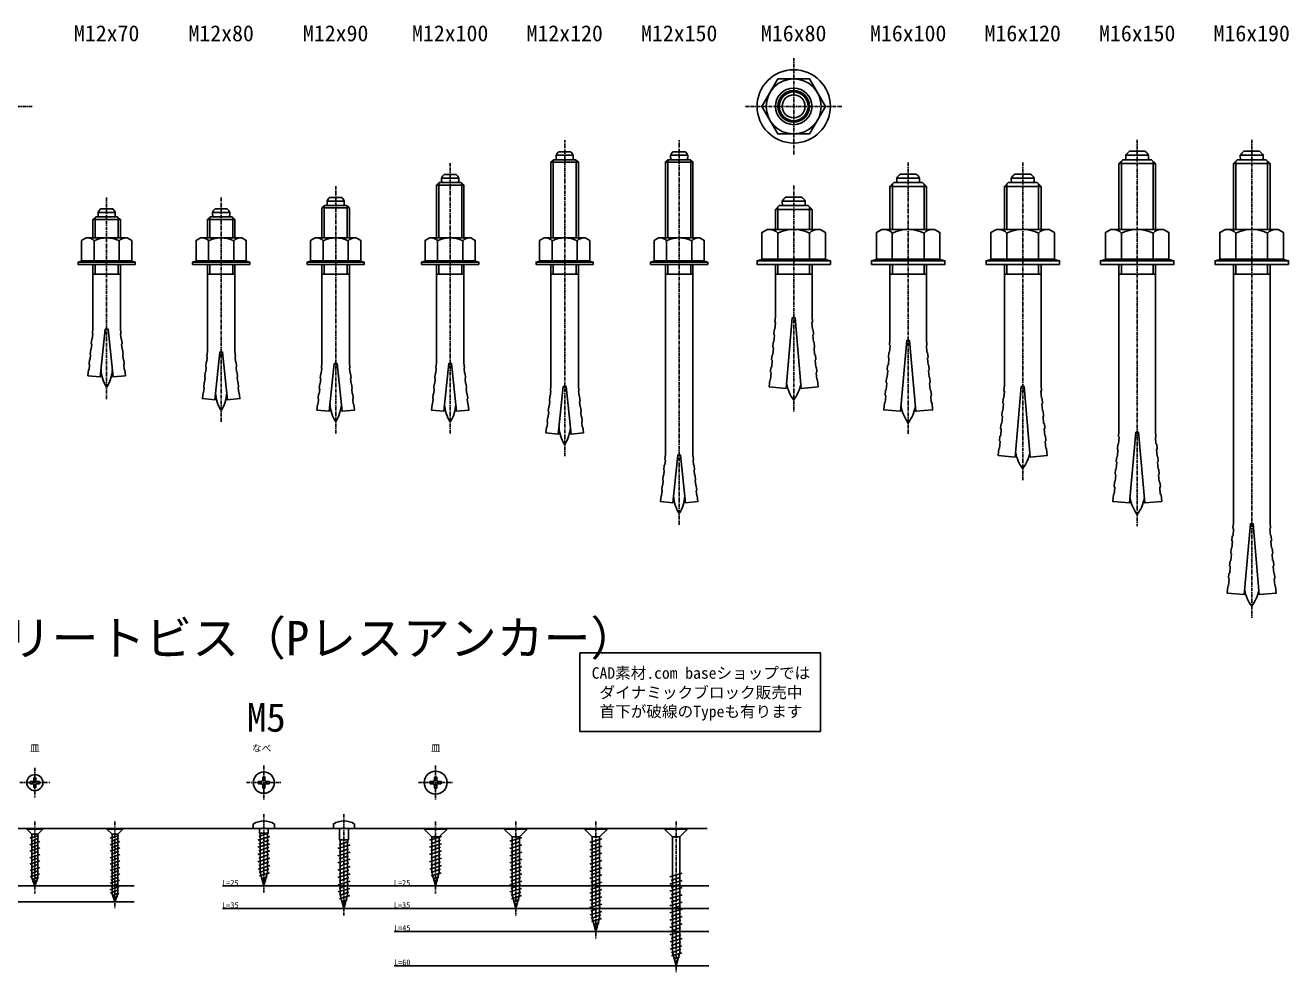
# Model space of a CAD drawing. Header units: millimetres. Extents: x 233 to 3318, y 47 to 2014.
# Drawn here: x 1796 to 2347, y 132 to 546 of the extents above; entities that cross this region are included whole.
import ezdxf
from ezdxf.enums import TextEntityAlignment as Align

# ---------------------------------------------------------------- set-up
doc = ezdxf.new("R2010")
doc.units = ezdxf.units.MM
doc.linetypes.add('csc_CENTER', pattern=[50.8, 31.75, -6.35, 6.35, -6.35])
doc.layers.get('Defpoints').update_dxf_attribs({"color": 251})
doc.styles.add('ＭＳ ゴシック', font='MS Gothic.ttf')

msp = doc.modelspace()

# ---------------------------------------------------------------- linework, layer by layer
at = {"linetype": 'csc_CENTER', "ltscale": 0.05}
for p, q in [((2131.06, 489.18), (2131.06, 531.18)), ((1798.56, 510.18), (1763.56, 510.18)), ((2152.06, 510.18), (2110.06, 510.18)), ((2031.06, 357.4), (2031.06, 495.4)), ((2081.06, 327.4), (2081.06, 495.4)), ((2281.06, 495.6), (2281.06, 326.9)), ((2331.06, 495.6), (2331.06, 286.9)), ((2181.06, 485.6), (2181.06, 366.9)), ((2231.06, 485.6), (2231.06, 346.9)), ((1981.06, 367.4), (1981.06, 485.4)), ((1931.06, 367.4), (1931.06, 475.4)), ((2131.06, 475.6), (2131.06, 376.9)), ((1831.06, 382.4), (1831.06, 470.4)), ((1881.06, 372.4), (1881.06, 470.4)), ((1799.69, 221.39), (1799.69, 208.39)), ((1899.69, 222.39), (1899.69, 207.39)), ((1974.69, 222.39), (1974.69, 207.39)), ((1793.19, 214.89), (1806.19, 214.89)), ((1892.19, 214.89), (1907.19, 214.89)), ((1967.19, 214.89), (1982.19, 214.89)), ((1899.69, 201.19), (1899.69, 166.89)), ((1934.69, 201.19), (1934.69, 156.89)), ((1799.69, 197.89), (1799.69, 166.5)), ((1834.69, 197.89), (1834.69, 159.89)), ((1974.69, 197.89), (1974.69, 166.5)), ((2009.69, 197.89), (2009.69, 156.89)), ((2044.69, 197.89), (2044.69, 146.89)), ((2079.69, 197.89), (2079.69, 131.89))]:
    msp.add_line(p, q, dxfattribs=at)
for p, q in [((2025.06, 452.77), (2025.06, 485.84)), ((2026.04, 452.77), (2026.04, 486.67)), ((2028.42, 490.4), (2033.71, 490.4)), ((2036.09, 452.77), (2036.09, 486.67)), ((2037.06, 452.77), (2037.06, 485.84)), ((2075.06, 452.77), (2075.06, 485.84)), ((2076.04, 452.77), (2076.04, 486.67)), ((2078.42, 490.4), (2083.71, 490.4)), ((2086.09, 452.77), (2086.09, 486.67)), ((2087.06, 452.77), (2087.06, 485.84)), ((2274.14, 486.29), (2274.14, 456.47)), ((2274.14, 456.47), (2274.14, 486.29)), ((2277.66, 490.6), (2284.46, 490.6)), ((2287.98, 486.29), (2287.98, 456.47)), ((2287.98, 456.47), (2287.98, 486.29)), ((2324.14, 486.29), (2324.14, 456.47)), ((2324.14, 456.47), (2324.14, 486.29)), ((2327.66, 490.6), (2334.46, 490.6)), ((2337.98, 486.29), (2337.98, 456.47)), ((2337.98, 456.47), (2337.98, 486.29)), ((1978.42, 480.4), (1983.71, 480.4)), ((2177.66, 480.6), (2184.46, 480.6)), ((2227.66, 480.6), (2234.46, 480.6)), ((2273.06, 456.47), (2273.06, 485.21)), ((2289.06, 456.47), (2289.06, 485.21)), ((2323.06, 456.47), (2323.06, 485.21)), ((2339.06, 456.47), (2339.06, 485.21)), ((1975.06, 452.77), (1975.06, 475.84)), ((1976.04, 452.77), (1976.04, 476.67)), ((1986.09, 452.77), (1986.09, 476.67)), ((1987.06, 452.77), (1987.06, 475.84)), ((2173.06, 456.47), (2173.06, 475.21)), ((2174.14, 476.29), (2174.14, 456.47)), ((2174.14, 456.47), (2174.14, 476.29)), ((2187.98, 476.29), (2187.98, 456.47)), ((2187.98, 456.47), (2187.98, 476.29)), ((2189.06, 456.47), (2189.06, 475.21)), ((2223.06, 456.47), (2223.06, 475.21)), ((2224.14, 476.29), (2224.14, 456.47)), ((2224.14, 456.47), (2224.14, 476.29)), ((2237.98, 476.29), (2237.98, 456.47)), ((2237.98, 456.47), (2237.98, 476.29)), ((2239.06, 456.47), (2239.06, 475.21)), ((1928.42, 470.4), (1933.71, 470.4)), ((2127.66, 470.6), (2134.46, 470.6)), ((1828.42, 465.4), (1833.71, 465.4)), ((1878.42, 465.4), (1883.71, 465.4)), ((1925.06, 452.77), (1925.06, 465.84)), ((1926.04, 452.77), (1926.04, 466.67)), ((1936.09, 452.77), (1936.09, 466.67)), ((1937.06, 452.77), (1937.06, 465.84)), ((2123.06, 456.47), (2123.06, 465.21)), ((2124.14, 466.29), (2124.14, 456.47)), ((2124.14, 456.47), (2124.14, 466.29)), ((2137.98, 466.29), (2137.98, 456.47)), ((2137.98, 456.47), (2137.98, 466.29)), ((2139.06, 456.47), (2139.06, 465.21)), ((1825.06, 452.77), (1825.06, 460.84)), ((1826.04, 452.77), (1826.04, 461.67)), ((1836.09, 452.77), (1836.09, 461.67)), ((1837.06, 452.77), (1837.06, 460.84)), ((1875.06, 452.77), (1875.06, 460.84)), ((1876.04, 452.77), (1876.04, 461.67)), ((1886.09, 452.77), (1886.09, 461.67)), ((1887.06, 452.77), (1887.06, 460.84)), ((2124.13, 443.47), (2124.13, 454.81)), ((2137.99, 443.47), (2137.99, 454.81)), ((2174.13, 443.47), (2174.13, 454.81)), ((2187.99, 443.47), (2187.99, 454.81)), ((2224.13, 443.47), (2224.13, 454.81)), ((2237.99, 443.47), (2237.99, 454.81)), ((2274.13, 443.47), (2274.13, 454.81)), ((2287.99, 443.47), (2287.99, 454.81)), ((2324.13, 443.47), (2324.13, 454.81)), ((2337.99, 443.47), (2337.99, 454.81)), ((1825.58, 442.77), (1825.58, 451.43)), ((1836.55, 442.77), (1836.55, 451.43)), ((1875.58, 442.77), (1875.58, 451.43)), ((1886.55, 442.77), (1886.55, 451.43)), ((1925.58, 442.77), (1925.58, 451.43)), ((1936.55, 442.77), (1936.55, 451.43)), ((1975.58, 442.77), (1975.58, 451.43)), ((1986.55, 442.77), (1986.55, 451.43)), ((2025.58, 442.77), (2025.58, 451.43)), ((2036.55, 442.77), (2036.55, 451.43)), ((2075.58, 442.77), (2075.58, 451.43)), ((2086.55, 442.77), (2086.55, 451.43)), ((1826.04, 436.9), (1826.04, 441.17)), ((1836.09, 436.9), (1836.09, 441.17)), ((1876.04, 436.9), (1876.04, 441.17)), ((1886.09, 436.9), (1886.09, 441.17)), ((1926.04, 436.9), (1926.04, 441.17)), ((1936.09, 436.9), (1936.09, 441.17)), ((1976.04, 436.9), (1976.04, 441.17)), ((1986.09, 436.9), (1986.09, 441.17)), ((2026.04, 436.9), (2026.04, 441.17)), ((2036.09, 436.9), (2036.09, 441.17)), ((2076.04, 436.9), (2076.04, 441.17)), ((2086.09, 436.9), (2086.09, 441.17)), ((2123.06, 436.9), (2139.06, 436.9)), ((2124.14, 441.17), (2124.14, 436.9)), ((2124.14, 436.9), (2124.14, 441.17)), ((2137.98, 436.9), (2137.98, 441.17)), ((2173.06, 436.9), (2189.06, 436.9)), ((2174.14, 441.17), (2174.14, 436.9)), ((2174.14, 436.9), (2174.14, 441.17)), ((2187.98, 436.9), (2187.98, 441.17)), ((2223.06, 436.9), (2239.06, 436.9)), ((2224.14, 441.17), (2224.14, 436.9)), ((2224.14, 436.9), (2224.14, 441.17)), ((2237.98, 436.9), (2237.98, 441.17)), ((2273.06, 436.9), (2289.06, 436.9)), ((2274.14, 441.17), (2274.14, 436.9)), ((2274.14, 436.9), (2274.14, 441.17)), ((2287.98, 436.9), (2287.98, 441.17)), ((2323.06, 436.9), (2339.06, 436.9)), ((2324.14, 441.17), (2324.14, 436.9)), ((2324.14, 436.9), (2324.14, 441.17)), ((2337.98, 436.9), (2337.98, 441.17)), ((1803.19, 194.59), (1796.19, 194.59)), ((1838.19, 194.59), (1831.19, 194.59)), ((1969.69, 194.89), (1969.69, 194.59)), ((1979.69, 194.89), (1969.69, 194.89)), ((1979.69, 194.89), (1979.69, 194.59)), ((2014.69, 194.59), (2004.69, 194.59)), ((2004.69, 194.59), (2008.09, 191.19)), ((2014.69, 194.59), (2011.29, 191.19)), ((2049.69, 194.59), (2039.69, 194.59)), ((2039.69, 194.59), (2043.09, 191.19)), ((2049.69, 194.59), (2046.29, 191.19)), ((2084.69, 194.59), (2074.69, 194.59)), ((2074.69, 194.59), (2078.09, 191.19)), ((2084.69, 194.59), (2081.29, 191.19)), ((1801.39, 191.84), (1797.54, 190.58)), ((1801.84, 189.17), (1797.54, 187.76)), ((1801.34, 190.58), (1798.04, 189.17)), ((1801.34, 187.76), (1798.04, 186.35)), ((1836.39, 191.84), (1832.54, 190.58)), ((1836.84, 189.17), (1832.54, 187.76)), ((1836.34, 190.58), (1833.04, 189.17)), ((1836.34, 187.76), (1833.04, 186.35)), ((1833.44, 192.34), (1833.44, 166.32)), ((1835.94, 192.34), (1835.94, 166.32)), ((1902.34, 191.41), (1897.04, 189.82)), ((1897.04, 186.65), (1902.34, 188.24)), ((1901.84, 189.82), (1897.54, 188.24)), ((1937.34, 187.72), (1932.04, 186.14)), ((1936.59, 189.2), (1932.54, 187.72)), ((1977.34, 191.41), (1972.04, 189.82)), ((1972.04, 186.65), (1977.34, 188.24)), ((1976.84, 189.82), (1972.54, 188.24)), ((2012.34, 190.88), (2007.04, 189.29)), ((2012.34, 187.72), (2007.04, 186.14)), ((2011.59, 189.2), (2007.54, 187.72)), ((2047.34, 190.35), (2042.04, 188.76)), ((2046.59, 188.67), (2042.54, 187.19)), ((1797.54, 184.94), (1801.84, 186.35)), ((1801.84, 183.53), (1797.54, 182.12)), ((1801.34, 184.94), (1798.04, 183.53)), ((1801.34, 182.12), (1798.04, 180.71)), ((1832.54, 184.94), (1836.84, 186.35)), ((1836.84, 183.53), (1832.54, 182.12)), ((1836.34, 184.94), (1833.04, 183.53)), ((1836.34, 182.12), (1833.04, 180.71)), ((1902.34, 185.06), (1897.04, 183.47)), ((1897.54, 185.06), (1901.84, 186.65)), ((1901.84, 183.47), (1897.54, 181.89)), ((1937.34, 184.57), (1932.04, 182.98)), ((1936.59, 186.04), (1932.54, 184.57)), ((1936.59, 182.89), (1932.54, 181.41)), ((1977.34, 185.06), (1972.04, 183.47)), ((1972.54, 185.06), (1976.84, 186.65)), ((1976.84, 183.47), (1972.54, 181.89)), ((2012.34, 184.57), (2007.04, 182.98)), ((2011.59, 186.04), (2007.54, 184.57)), ((2011.59, 182.89), (2007.54, 181.41)), ((2047.34, 187.19), (2042.04, 185.6)), ((2047.34, 184.04), (2042.04, 182.45)), ((2046.59, 185.51), (2042.54, 184.04)), ((2046.59, 182.35), (2042.54, 180.88)), ((1797.54, 179.3), (1801.84, 180.71)), ((1797.59, 176.49), (1801.84, 177.89)), ((1801.34, 179.3), (1798.04, 177.89)), ((1832.54, 179.3), (1836.84, 180.71)), ((1832.59, 176.49), (1836.84, 177.89)), ((1836.34, 179.3), (1833.04, 177.89)), ((1902.34, 181.89), (1897.08, 180.31)), ((1902.26, 178.69), (1897.17, 177.16)), ((1897.54, 178.71), (1901.84, 180.3)), ((1901.84, 177.12), (1897.69, 175.59)), ((1937.34, 181.41), (1932.04, 179.82)), ((1932.04, 176.65), (1937.34, 178.24)), ((1936.84, 179.82), (1932.54, 178.24)), ((1932.54, 175.06), (1936.84, 176.65)), ((1977.34, 181.89), (1972.08, 180.31)), ((1977.26, 178.69), (1972.17, 177.16)), ((1972.54, 178.71), (1976.84, 180.3)), ((1976.84, 177.12), (1972.69, 175.59)), ((2012.34, 181.41), (2007.04, 179.82)), ((2007.04, 176.65), (2012.34, 178.24)), ((2011.84, 179.82), (2007.54, 178.24)), ((2007.54, 175.06), (2011.84, 176.65)), ((2047.34, 180.88), (2042.04, 179.29)), ((2047.34, 177.72), (2042.04, 176.14)), ((2046.59, 179.2), (2042.54, 177.72)), ((1801.74, 175.09), (1797.69, 173.73)), ((1801.34, 176.48), (1798.04, 175.07)), ((1798.46, 172.5), (1801.34, 173.73)), ((1798.7, 171.44), (1800.89, 172.16)), ((1836.65, 172.3), (1832.59, 170.93)), ((1836.74, 175.09), (1832.69, 173.73)), ((1836.24, 173.68), (1832.94, 172.27)), ((1836.34, 176.48), (1833.04, 175.07)), ((1902.18, 175.54), (1897.77, 174.22)), ((1898.58, 172.78), (1901.14, 173.72)), ((1900.53, 171.96), (1899.02, 171.51)), ((1937.34, 175.06), (1932.04, 173.47)), ((1937.34, 171.89), (1932.08, 170.31)), ((1936.84, 173.47), (1932.54, 171.89)), ((1977.18, 175.54), (1972.77, 174.22)), ((1973.58, 172.78), (1976.14, 173.72)), ((1975.53, 171.96), (1974.02, 171.51)), ((2012.34, 175.06), (2007.04, 173.47)), ((2012.34, 171.89), (2007.08, 170.31)), ((2011.84, 173.47), (2007.54, 171.89)), ((2047.34, 174.57), (2042.04, 172.98)), ((2047.34, 171.41), (2042.04, 169.82)), ((2046.59, 176.04), (2042.54, 174.57)), ((2046.59, 172.89), (2042.54, 171.41)), ((2082.34, 175.35), (2077.04, 173.76)), ((2082.34, 172.19), (2077.04, 170.6)), ((2081.59, 173.67), (2077.54, 172.19)), ((1800.21, 170.84), (1799.34, 170.46)), ((1836.55, 169.5), (1832.49, 168.14)), ((1836.05, 168.09), (1832.75, 166.68)), ((1836.15, 170.89), (1832.85, 169.48)), ((1833.44, 166.32), (1834.69, 162.89)), ((1833.46, 165.5), (1836.34, 166.73)), ((1835.94, 166.32), (1834.69, 162.89)), ((1899.91, 170.31), (1899.54, 170.18)), ((1937.26, 168.69), (1932.17, 167.16)), ((1932.54, 168.71), (1936.84, 170.3)), ((1936.84, 167.12), (1932.69, 165.59)), ((1937.18, 165.54), (1932.77, 164.22)), ((1974.91, 170.31), (1974.54, 170.18)), ((2012.26, 168.69), (2007.17, 167.16)), ((2007.54, 168.71), (2011.84, 170.3)), ((2011.84, 167.12), (2007.69, 165.59)), ((2012.18, 165.54), (2007.77, 164.22)), ((2042.04, 166.65), (2047.34, 168.24)), ((2046.84, 169.82), (2042.54, 168.24)), ((2042.54, 165.06), (2046.84, 166.65)), ((2082.34, 169.04), (2077.04, 167.45)), ((2082.34, 165.88), (2077.04, 164.29)), ((2081.59, 170.51), (2077.54, 169.04)), ((2081.59, 167.35), (2077.54, 165.88)), ((1833.7, 164.44), (1835.89, 165.16)), ((1835.21, 163.84), (1834.34, 163.46)), ((1933.58, 162.78), (1936.14, 163.72)), ((1935.53, 161.96), (1934.02, 161.51)), ((1934.91, 160.31), (1934.54, 160.18)), ((2008.58, 162.78), (2011.14, 163.72)), ((2010.53, 161.96), (2009.02, 161.51)), ((2009.91, 160.31), (2009.54, 160.18)), ((2047.34, 165.06), (2042.04, 163.47)), ((2047.34, 161.89), (2042.08, 160.31)), ((2046.84, 163.47), (2042.54, 161.89)), ((2042.54, 158.71), (2046.84, 160.3)), ((2082.34, 162.72), (2077.04, 161.14)), ((2081.59, 164.2), (2077.54, 162.72)), ((2081.59, 161.04), (2077.54, 159.57)), ((2047.26, 158.69), (2042.17, 157.16)), ((2046.84, 157.12), (2042.69, 155.59)), ((2047.18, 155.54), (2042.77, 154.22)), ((2082.34, 159.57), (2077.04, 157.98)), ((2082.34, 156.41), (2077.04, 154.82)), ((2081.59, 157.89), (2077.54, 156.41)), ((2081.84, 154.82), (2077.54, 153.24)), ((2043.58, 152.78), (2046.14, 153.72)), ((2045.53, 151.96), (2044.02, 151.51)), ((2044.91, 150.31), (2044.54, 150.18)), ((2077.04, 151.65), (2082.34, 153.24)), ((2082.34, 150.06), (2077.04, 148.47)), ((2077.54, 150.06), (2081.84, 151.65)), ((2082.34, 146.89), (2077.08, 145.31)), ((2082.26, 143.69), (2077.17, 142.16)), ((2081.84, 148.47), (2077.54, 146.89)), ((2077.54, 143.71), (2081.84, 145.3)), ((2081.84, 142.12), (2077.69, 140.59)), ((2082.18, 140.54), (2077.77, 139.22)), ((2078.58, 137.78), (2081.14, 138.72)), ((2080.53, 136.96), (2079.02, 136.51)), ((2079.91, 135.31), (2079.54, 135.18))]:
    msp.add_line(p, q)
for points in [[(2144.92, 510.18), (2137.99, 522.18), (2124.13, 522.18), (2117.21, 510.18), (2124.13, 498.18), (2137.99, 498.18)], [(2026.31, 486.9), (2025.06, 485.84), (2037.06, 485.84), (2035.81, 486.9)], [(2076.31, 486.9), (2075.06, 485.84), (2087.06, 485.84), (2085.81, 486.9)], [(2289.06, 485.21), (2287.36, 486.9), (2274.76, 486.9), (2273.06, 485.21)], [(2339.06, 485.21), (2337.36, 486.9), (2324.76, 486.9), (2323.06, 485.21)], [(1976.31, 476.9), (1975.06, 475.84), (1987.06, 475.84), (1985.81, 476.9)], [(2189.06, 475.21), (2187.36, 476.9), (2174.76, 476.9), (2173.06, 475.21)], [(2239.06, 475.21), (2237.36, 476.9), (2224.76, 476.9), (2223.06, 475.21)], [(1926.31, 466.9), (1925.06, 465.84), (1937.06, 465.84), (1935.81, 466.9)], [(2139.06, 465.21), (2137.36, 466.9), (2124.76, 466.9), (2123.06, 465.21)], [(1826.31, 461.9), (1825.06, 460.84), (1837.06, 460.84), (1835.81, 461.9)], [(1876.31, 461.9), (1875.06, 460.84), (1887.06, 460.84), (1885.81, 461.9)], [(1842.03, 442.77), (1820.09, 442.77), (1820.09, 451.63), (1822.06, 452.77), (1840.06, 452.77), (1842.03, 451.63)], [(1892.03, 442.77), (1870.09, 442.77), (1870.09, 451.63), (1872.06, 452.77), (1890.06, 452.77), (1892.03, 451.63)], [(1942.03, 442.77), (1920.09, 442.77), (1920.09, 451.63), (1922.06, 452.77), (1940.06, 452.77), (1942.03, 451.63)], [(1992.03, 442.77), (1970.09, 442.77), (1970.09, 451.63), (1972.06, 452.77), (1990.06, 452.77), (1992.03, 451.63)], [(2042.03, 442.77), (2020.09, 442.77), (2020.09, 451.63), (2022.06, 452.77), (2040.06, 452.77), (2042.03, 451.63)], [(2092.03, 442.77), (2070.09, 442.77), (2070.09, 451.63), (2072.06, 452.77), (2090.06, 452.77), (2092.03, 451.63)], [(2144.92, 443.47), (2117.21, 443.47), (2117.21, 455.11), (2119.56, 456.47), (2142.56, 456.47), (2144.92, 455.11)], [(2194.92, 443.47), (2167.21, 443.47), (2167.21, 455.11), (2169.56, 456.47), (2192.56, 456.47), (2194.92, 455.11)], [(2244.92, 443.47), (2217.21, 443.47), (2217.21, 455.11), (2219.56, 456.47), (2242.56, 456.47), (2244.92, 455.11)], [(2294.92, 443.47), (2267.21, 443.47), (2267.21, 455.11), (2269.56, 456.47), (2292.56, 456.47), (2294.92, 455.11)], [(2344.92, 443.47), (2317.21, 443.47), (2317.21, 455.11), (2319.56, 456.47), (2342.56, 456.47), (2344.92, 455.11)], [(2037.72, 271.57), (2142.74, 271.57), (2142.74, 237.27), (2037.72, 237.27)], [(1838.19, 194.59), (1838.19, 194.89), (1831.19, 194.89), (1831.19, 194.59), (1833.44, 192.34), (1835.94, 192.34)], [(1969.69, 194.59), (1973.09, 191.19), (1976.29, 191.19), (1979.69, 194.59)], [(1798.44, 192.34), (1800.94, 192.34), (1800.94, 173.32), (1799.69, 169.89), (1798.44, 173.32)], [(2008.09, 165.86), (2008.09, 191.19), (2011.29, 191.19), (2011.29, 165.86), (2009.69, 159.89)], [(2043.09, 155.86), (2043.09, 191.19), (2046.29, 191.19), (2046.29, 155.86), (2044.69, 149.89)], [(2078.09, 140.86), (2078.09, 191.19), (2081.29, 191.19), (2081.29, 140.86), (2079.69, 134.89)]]:
    msp.add_lwpolyline(points, close=True)
for points in [[(2034.81, 487.85), (2034.81, 488.8), (2027.31, 488.8), (2027.31, 487.85)], [(2084.81, 487.85), (2084.81, 488.8), (2077.31, 488.8), (2077.31, 487.85)], [(2276.06, 488.04), (2276.06, 488.84), (2286.06, 488.84), (2286.06, 488.04)], [(2326.06, 488.04), (2326.06, 488.84), (2336.06, 488.84), (2336.06, 488.04)], [(1984.81, 477.85), (1984.81, 478.8), (1977.31, 478.8), (1977.31, 477.85)], [(2176.06, 478.04), (2176.06, 478.84), (2186.06, 478.84), (2186.06, 478.04)], [(2226.06, 478.04), (2226.06, 478.84), (2236.06, 478.84), (2236.06, 478.04)], [(1834.81, 462.85), (1834.81, 463.8), (1827.31, 463.8), (1827.31, 462.85)], [(1884.81, 462.85), (1884.81, 463.8), (1877.31, 463.8), (1877.31, 462.85)], [(1934.81, 467.85), (1934.81, 468.8), (1927.31, 468.8), (1927.31, 467.85)], [(2126.06, 468.04), (2126.06, 468.84), (2136.06, 468.84), (2136.06, 468.04)], [(1841.53, 442.77), (1843.56, 442.17), (1843.56, 441.17), (1818.56, 441.17), (1818.56, 442.17), (1820.59, 442.77)], [(1818.56, 442.17), (1843.56, 442.17)], [(1891.53, 442.77), (1893.56, 442.17), (1893.56, 441.17), (1868.56, 441.17), (1868.56, 442.17), (1870.59, 442.77)], [(1868.56, 442.17), (1893.56, 442.17)], [(1941.53, 442.77), (1943.56, 442.17), (1943.56, 441.17), (1918.56, 441.17), (1918.56, 442.17), (1920.59, 442.77)], [(1918.56, 442.17), (1943.56, 442.17)], [(1991.53, 442.77), (1993.56, 442.17), (1993.56, 441.17), (1968.56, 441.17), (1968.56, 442.17), (1970.59, 442.77)], [(1968.56, 442.17), (1993.56, 442.17)], [(2041.53, 442.77), (2043.56, 442.17), (2043.56, 441.17), (2018.56, 441.17), (2018.56, 442.17), (2020.59, 442.77)], [(2018.56, 442.17), (2043.56, 442.17)], [(2091.53, 442.77), (2093.56, 442.17), (2093.56, 441.17), (2068.56, 441.17), (2068.56, 442.17), (2070.59, 442.77)], [(2068.56, 442.17), (2093.56, 442.17)], [(2144.42, 443.47), (2147.06, 442.77), (2147.06, 441.17), (2115.06, 441.17), (2115.06, 442.77), (2117.71, 443.47)], [(2115.06, 442.77), (2147.06, 442.77)], [(2194.42, 443.47), (2197.06, 442.77), (2197.06, 441.17), (2165.06, 441.17), (2165.06, 442.77), (2167.71, 443.47)], [(2165.06, 442.77), (2197.06, 442.77)], [(2244.42, 443.47), (2247.06, 442.77), (2247.06, 441.17), (2215.06, 441.17), (2215.06, 442.77), (2217.71, 443.47)], [(2215.06, 442.77), (2247.06, 442.77)], [(2294.42, 443.47), (2297.06, 442.77), (2297.06, 441.17), (2265.06, 441.17), (2265.06, 442.77), (2267.71, 443.47)], [(2265.06, 442.77), (2297.06, 442.77)], [(2344.42, 443.47), (2347.06, 442.77), (2347.06, 441.17), (2315.06, 441.17), (2315.06, 442.77), (2317.71, 443.47)], [(2315.06, 442.77), (2347.06, 442.77)], [(1825.06, 441.17), (1825.06, 413.19), (1824.83, 410.98), (1825.01, 410.76), (1824.79, 408.67), (1824.57, 408.5), (1824.36, 406.51), (1824.54, 406.29), (1824.32, 404.2), (1824.1, 404.02), (1823.89, 402.03), (1824.07, 401.81), (1823.85, 399.72), (1823.63, 399.55), (1823.42, 397.56), (1823.6, 397.34), (1823.38, 395.25), (1823.16, 395.07), (1822.9, 392.58), (1828.27, 392.02), (1830.46, 412.9), (1831.66, 412.9), (1833.86, 392.02), (1839.23, 392.58), (1838.97, 395.07), (1838.75, 395.25), (1838.53, 397.34), (1838.7, 397.56), (1838.5, 399.55), (1838.28, 399.72), (1838.06, 401.81), (1838.23, 402.03), (1838.03, 404.02), (1837.81, 404.2), (1837.59, 406.29), (1837.76, 406.51), (1837.56, 408.5), (1837.34, 408.67), (1837.12, 410.76), (1837.29, 410.98), (1837.06, 413.19), (1837.06, 441.17)], [(1825.06, 436.9), (1837.06, 436.9)], [(1875.06, 441.17), (1875.06, 403.19), (1874.83, 400.98), (1875.01, 400.76), (1874.79, 398.67), (1874.57, 398.5), (1874.36, 396.51), (1874.54, 396.29), (1874.32, 394.2), (1874.1, 394.02), (1873.89, 392.03), (1874.07, 391.81), (1873.85, 389.72), (1873.63, 389.55), (1873.42, 387.56), (1873.6, 387.34), (1873.38, 385.25), (1873.16, 385.07), (1872.9, 382.58), (1878.27, 382.02), (1880.46, 402.9), (1881.66, 402.9), (1883.86, 382.02), (1889.23, 382.58), (1888.97, 385.07), (1888.75, 385.25), (1888.53, 387.34), (1888.7, 387.56), (1888.5, 389.55), (1888.28, 389.72), (1888.06, 391.81), (1888.23, 392.03), (1888.03, 394.02), (1887.81, 394.2), (1887.59, 396.29), (1887.76, 396.51), (1887.56, 398.5), (1887.34, 398.67), (1887.12, 400.76), (1887.29, 400.98), (1887.06, 403.19), (1887.06, 441.17)], [(1875.06, 436.9), (1887.06, 436.9)], [(1925.06, 441.17), (1925.06, 398.19), (1924.83, 395.98), (1925.01, 395.76), (1924.79, 393.67), (1924.57, 393.5), (1924.36, 391.51), (1924.54, 391.29), (1924.32, 389.2), (1924.1, 389.02), (1923.89, 387.03), (1924.07, 386.81), (1923.85, 384.72), (1923.63, 384.55), (1923.42, 382.56), (1923.6, 382.34), (1923.38, 380.25), (1923.16, 380.07), (1922.9, 377.58), (1928.27, 377.02), (1930.46, 397.9), (1931.66, 397.9), (1933.86, 377.02), (1939.23, 377.58), (1938.97, 380.07), (1938.75, 380.25), (1938.53, 382.34), (1938.7, 382.56), (1938.5, 384.55), (1938.28, 384.72), (1938.06, 386.81), (1938.23, 387.03), (1938.03, 389.02), (1937.81, 389.2), (1937.59, 391.29), (1937.76, 391.51), (1937.56, 393.5), (1937.34, 393.67), (1937.12, 395.76), (1937.29, 395.98), (1937.06, 398.19), (1937.06, 441.17)], [(1925.06, 436.9), (1937.06, 436.9)], [(1975.06, 441.17), (1975.06, 398.19), (1974.83, 395.98), (1975.01, 395.76), (1974.79, 393.67), (1974.57, 393.5), (1974.36, 391.51), (1974.54, 391.29), (1974.32, 389.2), (1974.1, 389.02), (1973.89, 387.03), (1974.07, 386.81), (1973.85, 384.72), (1973.63, 384.55), (1973.42, 382.56), (1973.6, 382.34), (1973.38, 380.25), (1973.16, 380.07), (1972.9, 377.58), (1978.27, 377.02), (1980.46, 397.9), (1981.66, 397.9), (1983.86, 377.02), (1989.23, 377.58), (1988.97, 380.07), (1988.75, 380.25), (1988.53, 382.34), (1988.7, 382.56), (1988.5, 384.55), (1988.28, 384.72), (1988.06, 386.81), (1988.23, 387.03), (1988.03, 389.02), (1987.81, 389.2), (1987.59, 391.29), (1987.76, 391.51), (1987.55, 393.5), (1987.34, 393.67), (1987.12, 395.76), (1987.29, 395.98), (1987.06, 398.19), (1987.06, 441.17)], [(1975.06, 436.9), (1987.06, 436.9)], [(2025.06, 441.17), (2025.06, 388.19), (2024.83, 385.98), (2025.01, 385.76), (2024.79, 383.67), (2024.57, 383.5), (2024.36, 381.51), (2024.54, 381.29), (2024.32, 379.2), (2024.1, 379.02), (2023.89, 377.03), (2024.07, 376.81), (2023.85, 374.72), (2023.63, 374.55), (2023.42, 372.56), (2023.6, 372.34), (2023.38, 370.25), (2023.16, 370.07), (2022.9, 367.58), (2028.27, 367.02), (2030.46, 387.9), (2031.66, 387.9), (2033.86, 367.02), (2039.23, 367.58), (2038.97, 370.07), (2038.75, 370.25), (2038.53, 372.34), (2038.7, 372.56), (2038.5, 374.55), (2038.28, 374.72), (2038.06, 376.81), (2038.23, 377.03), (2038.03, 379.02), (2037.81, 379.2), (2037.59, 381.29), (2037.76, 381.51), (2037.56, 383.5), (2037.34, 383.67), (2037.12, 385.76), (2037.29, 385.98), (2037.06, 388.19), (2037.06, 441.17)], [(2025.06, 436.9), (2037.06, 436.9)], [(2087.06, 441.17), (2087.06, 358.19), (2087.29, 355.98), (2087.12, 355.76), (2087.34, 353.67), (2087.55, 353.5), (2087.76, 351.51), (2087.59, 351.29), (2087.81, 349.2), (2088.03, 349.02), (2088.23, 347.03), (2088.06, 346.81), (2088.28, 344.72), (2088.5, 344.55), (2088.7, 342.56), (2088.53, 342.34), (2088.75, 340.25), (2088.97, 340.07), (2089.23, 337.58), (2083.86, 337.02), (2081.66, 357.9), (2080.46, 357.9), (2078.27, 337.02), (2072.9, 337.58), (2073.16, 340.07), (2073.38, 340.25), (2073.6, 342.34), (2073.42, 342.56), (2073.63, 344.55), (2073.85, 344.72), (2074.07, 346.81), (2073.89, 347.03), (2074.1, 349.02), (2074.32, 349.2), (2074.54, 351.29), (2074.36, 351.51), (2074.57, 353.5), (2074.79, 353.67), (2075.01, 355.76), (2074.83, 355.98), (2075.06, 358.19), (2075.06, 441.17)], [(2075.06, 436.9), (2087.06, 436.9)], [(2123.06, 441.17), (2123.06, 418.23), (2122.87, 416.06), (2123.14, 415.73), (2122.89, 412.84), (2122.57, 412.57), (2122.39, 410.58), (2122.67, 410.25), (2122.41, 407.37), (2122.09, 407.09), (2121.91, 405.1), (2122.19, 404.78), (2121.93, 401.89), (2121.61, 401.61), (2121.43, 399.62), (2121.71, 399.3), (2121.45, 396.41), (2121.13, 396.13), (2120.95, 394.14), (2121.23, 393.82), (2120.97, 390.93), (2120.65, 390.66), (2120.39, 387.67), (2127.76, 387.02), (2130.46, 417.9), (2131.66, 417.9), (2134.36, 387.02), (2141.74, 387.67), (2141.47, 390.66), (2141.15, 390.93), (2140.9, 393.82), (2141.17, 394.14), (2140.99, 396.13), (2140.67, 396.41), (2140.42, 399.3), (2140.69, 399.62), (2140.52, 401.61), (2140.19, 401.89), (2139.94, 404.78), (2140.21, 405.1), (2140.04, 407.09), (2139.71, 407.37), (2139.46, 410.25), (2139.73, 410.58), (2139.56, 412.57), (2139.23, 412.84), (2138.98, 415.73), (2139.25, 416.06), (2139.06, 418.23), (2139.06, 441.17)], [(2173.06, 441.17), (2173.06, 408.23), (2172.87, 406.06), (2173.14, 405.73), (2172.89, 402.84), (2172.57, 402.57), (2172.39, 400.58), (2172.67, 400.25), (2172.41, 397.37), (2172.09, 397.09), (2171.91, 395.1), (2172.19, 394.78), (2171.93, 391.89), (2171.61, 391.61), (2171.43, 389.62), (2171.71, 389.3), (2171.45, 386.41), (2171.13, 386.13), (2170.95, 384.14), (2171.23, 383.82), (2170.97, 380.93), (2170.65, 380.66), (2170.39, 377.67), (2177.76, 377.02), (2180.46, 407.9), (2181.66, 407.9), (2184.36, 377.02), (2191.74, 377.67), (2191.47, 380.66), (2191.15, 380.93), (2190.9, 383.82), (2191.17, 384.14), (2190.99, 386.13), (2190.67, 386.41), (2190.42, 389.3), (2190.69, 389.62), (2190.52, 391.61), (2190.19, 391.89), (2189.94, 394.78), (2190.21, 395.1), (2190.04, 397.09), (2189.71, 397.37), (2189.46, 400.25), (2189.73, 400.58), (2189.56, 402.57), (2189.23, 402.84), (2188.98, 405.73), (2189.25, 406.06), (2189.06, 408.23), (2189.06, 441.17)], [(2239.06, 441.17), (2239.06, 388.23), (2239.25, 386.06), (2238.98, 385.73), (2239.23, 382.84), (2239.56, 382.57), (2239.73, 380.58), (2239.46, 380.25), (2239.71, 377.37), (2240.04, 377.09), (2240.21, 375.1), (2239.94, 374.78), (2240.19, 371.89), (2240.52, 371.61), (2240.69, 369.62), (2240.42, 369.3), (2240.67, 366.41), (2240.99, 366.13), (2241.17, 364.14), (2240.9, 363.82), (2241.15, 360.93), (2241.47, 360.66), (2241.74, 357.67), (2234.36, 357.02), (2231.66, 387.9), (2230.46, 387.9), (2227.76, 357.02), (2220.39, 357.67), (2220.65, 360.66), (2220.97, 360.93), (2221.23, 363.82), (2220.95, 364.14), (2221.13, 366.13), (2221.45, 366.41), (2221.71, 369.3), (2221.43, 369.62), (2221.61, 371.61), (2221.93, 371.89), (2222.19, 374.78), (2221.91, 375.1), (2222.09, 377.09), (2222.41, 377.37), (2222.67, 380.25), (2222.39, 380.58), (2222.57, 382.57), (2222.89, 382.84), (2223.14, 385.73), (2222.87, 386.06), (2223.06, 388.23), (2223.06, 441.17)], [(2289.06, 441.17), (2289.06, 368.23), (2289.25, 366.06), (2288.98, 365.73), (2289.23, 362.85), (2289.56, 362.57), (2289.73, 360.58), (2289.46, 360.25), (2289.71, 357.37), (2290.04, 357.09), (2290.21, 355.1), (2289.94, 354.78), (2290.19, 351.89), (2290.52, 351.61), (2290.69, 349.62), (2290.42, 349.3), (2290.67, 346.41), (2290.99, 346.14), (2291.17, 344.14), (2290.9, 343.82), (2291.15, 340.93), (2291.47, 340.66), (2291.74, 337.67), (2284.36, 337.02), (2281.66, 367.9), (2280.46, 367.9), (2277.76, 337.02), (2270.39, 337.67), (2270.65, 340.66), (2270.97, 340.93), (2271.23, 343.82), (2270.95, 344.14), (2271.13, 346.14), (2271.45, 346.41), (2271.71, 349.3), (2271.43, 349.62), (2271.61, 351.61), (2271.93, 351.89), (2272.19, 354.78), (2271.91, 355.1), (2272.09, 357.09), (2272.41, 357.37), (2272.67, 360.25), (2272.39, 360.58), (2272.57, 362.57), (2272.89, 362.85), (2273.14, 365.73), (2272.87, 366.06), (2273.06, 368.23), (2273.06, 441.17)], [(2323.06, 441.17), (2323.06, 328.23), (2322.87, 326.06), (2323.14, 325.73), (2322.89, 322.84), (2322.57, 322.57), (2322.39, 320.58), (2322.67, 320.25), (2322.41, 317.37), (2322.09, 317.09), (2321.91, 315.1), (2322.19, 314.78), (2321.93, 311.89), (2321.61, 311.61), (2321.43, 309.62), (2321.71, 309.3), (2321.45, 306.41), (2321.13, 306.13), (2320.95, 304.14), (2321.23, 303.82), (2320.97, 300.93), (2320.65, 300.66), (2320.39, 297.67), (2327.76, 297.02), (2330.46, 327.9), (2331.66, 327.9), (2334.36, 297.02), (2341.74, 297.67), (2341.47, 300.66), (2341.15, 300.93), (2340.9, 303.82), (2341.17, 304.14), (2340.99, 306.13), (2340.67, 306.41), (2340.42, 309.3), (2340.69, 309.62), (2340.52, 311.61), (2340.19, 311.89), (2339.94, 314.78), (2340.21, 315.1), (2340.04, 317.09), (2339.71, 317.37), (2339.46, 320.25), (2339.73, 320.58), (2339.56, 322.57), (2339.23, 322.84), (2338.98, 325.73), (2339.25, 326.06), (2339.06, 328.23), (2339.06, 441.17)], [(2327.76, 297.02), (2320.39, 297.67), (2320.65, 300.66)], [(1800.94, 192.34), (1803.19, 194.59), (1803.19, 194.89), (1796.19, 194.89), (1796.19, 194.59), (1798.44, 192.34)], [(2014.69, 194.59), (2014.69, 194.89), (2004.69, 194.89), (2004.69, 194.59)], [(2049.69, 194.59), (2049.69, 194.89), (2039.69, 194.89), (2039.69, 194.59)], [(2084.69, 194.59), (2084.69, 194.89), (2074.69, 194.89), (2074.69, 194.59)], [(1901.29, 192.89), (1901.29, 175.86), (1899.69, 169.89), (1898.09, 175.86), (1898.09, 192.89)], [(1936.29, 189.89), (1936.29, 165.86), (1934.69, 159.89), (1933.09, 165.86), (1933.09, 189.89)], [(1976.29, 191.19), (1976.29, 175.86), (1974.69, 169.89), (1973.09, 175.86), (1973.09, 191.19)]]:
    msp.add_lwpolyline(points)
for points in [[(1797.69, 215.34), (1798.74, 215.34, 0.414214), (1799.24, 215.84), (1799.24, 216.89), (1800.14, 216.89), (1800.14, 215.84, 0.414214), (1800.64, 215.34)], [(1800.64, 215.34), (1801.69, 215.34), (1801.69, 214.44), (1800.64, 214.44, 0.414214), (1800.14, 213.94), (1800.14, 212.89), (1799.24, 212.89), (1799.24, 213.94, 0.414214), (1798.74, 214.44), (1797.69, 214.44), (1797.69, 215.34)], [(1899.19, 212.49), (1899.19, 213.64, 0.414214), (1898.44, 214.39), (1897.29, 214.39), (1897.29, 215.39), (1898.44, 215.39, 0.414214), (1899.19, 216.14), (1899.19, 217.29)], [(1899.19, 212.49), (1900.19, 212.49), (1900.19, 213.64, -0.414214), (1900.94, 214.39), (1902.09, 214.39), (1902.09, 215.39), (1900.94, 215.39, -0.414214), (1900.19, 216.14), (1900.19, 217.29), (1899.19, 217.29)], [(1974.19, 212.49), (1974.19, 213.64, 0.414214), (1973.44, 214.39), (1972.29, 214.39), (1972.29, 215.39), (1973.44, 215.39, 0.414214), (1974.19, 216.14), (1974.19, 217.29)], [(1974.19, 212.49), (1975.19, 212.49), (1975.19, 213.64, -0.414214), (1975.94, 214.39), (1977.09, 214.39), (1977.09, 215.39), (1975.94, 215.39, -0.414214), (1975.19, 216.14), (1975.19, 217.29), (1974.19, 217.29)], [(1901.59, 192.89), (1897.79, 192.89), (1897.79, 194.49, 0.414214), (1897.39, 194.89)], [(1901.99, 194.89, 0.414214), (1901.59, 194.49), (1901.59, 192.89), (1897.54, 191.41)], [(1936.99, 194.89, 0.414214), (1936.59, 194.49), (1936.59, 189.89), (1932.79, 189.89), (1932.79, 194.49, 0.414214), (1932.39, 194.89)]]:
    msp.add_lwpolyline(points, format="xyb")
for points in [[(1904.34, 196.82), (1904.34, 194.89), (1895.04, 194.89), (1895.04, 196.82, -0.294147)], [(1939.34, 196.82), (1939.34, 194.89), (1930.04, 194.89), (1930.04, 196.82, -0.294147)]]:
    msp.add_lwpolyline(points, format="xyb", close=True)
for centre, radius in [((2131.06, 510.18), 16), ((2131.06, 510.18), 12), ((2131.06, 510.18), 8), ((2131.06, 510.18), 6.92), ((2131.06, 510.18), 6.3), ((2131.06, 510.18), 5), ((1799.69, 214.89), 3.5), ((1899.69, 214.89), 4.65), ((1974.69, 214.89), 5)]:
    msp.add_circle(centre, radius)
for centre, radius, start, end in [((2031.06, 487.4), 4, 131.41, 159.636), ((2029.61, 487.95), 2.3, 182.518, 207.089), ((2031.06, 487.4), 4, 20.364, 48.59), ((2032.51, 487.95), 2.3, 332.911, 357.482), ((2081.06, 487.4), 4, 131.41, 159.636), ((2079.61, 487.95), 2.3, 182.518, 207.089), ((2081.06, 487.4), 4, 20.364, 48.59), ((2082.51, 487.95), 2.3, 332.911, 357.482), ((2281.06, 485.9), 5.8, 125.87, 149.55), ((2278.94, 488.05), 2.88, 180.075, 203.385), ((2281.06, 485.9), 5.8, 30.45, 54.13), ((2283.18, 488.05), 2.88, 336.615, 359.925), ((2331.06, 485.9), 5.8, 125.87, 149.55), ((2328.94, 488.05), 2.88, 180.075, 203.385), ((2331.06, 485.9), 5.8, 30.45, 54.13), ((2333.18, 488.05), 2.88, 336.615, 359.925), ((1981.06, 477.4), 4, 131.41, 159.636), ((1981.06, 477.4), 4, 20.364, 48.59), ((2181.06, 475.9), 5.8, 125.87, 149.55), ((2181.06, 475.9), 5.8, 30.45, 54.13), ((2231.06, 475.9), 5.8, 125.87, 149.55), ((2231.06, 475.9), 5.8, 30.45, 54.13), ((1979.61, 477.95), 2.3, 182.518, 207.089), ((1982.51, 477.95), 2.3, 332.911, 357.482), ((2178.94, 478.05), 2.88, 180.075, 203.385), ((2183.18, 478.05), 2.88, 336.615, 359.925), ((2228.94, 478.05), 2.88, 180.075, 203.385), ((2233.18, 478.05), 2.88, 336.615, 359.925), ((1931.06, 467.4), 4, 131.41, 159.636), ((1931.06, 467.4), 4, 20.364, 48.59), ((2131.06, 465.9), 5.8, 125.87, 149.55), ((2131.06, 465.9), 5.8, 30.45, 54.13), ((1831.06, 462.4), 4, 131.41, 159.636), ((1831.06, 462.4), 4, 20.364, 48.59), ((1881.06, 462.4), 4, 131.41, 159.636), ((1881.06, 462.4), 4, 20.364, 48.59), ((1929.61, 467.95), 2.3, 182.518, 207.089), ((1932.51, 467.95), 2.3, 332.911, 357.482), ((2128.94, 468.05), 2.88, 180.075, 203.385), ((2133.18, 468.05), 2.88, 336.615, 359.925), ((1829.61, 462.95), 2.3, 182.518, 207.089), ((1832.51, 462.95), 2.3, 332.911, 357.482), ((1879.61, 462.95), 2.3, 182.518, 207.089), ((1882.51, 462.95), 2.3, 332.911, 357.482), ((1822.75, 449.11), 3.66, 39.3704, 88.1984), ((1831.06, 440.85), 11.92, 62.5976, 117.4024), ((1839.38, 449.11), 3.66, 91.8016, 140.6296), ((1872.75, 449.11), 3.66, 39.3704, 88.1984), ((1881.06, 440.85), 11.92, 62.5976, 117.4024), ((1889.38, 449.11), 3.66, 91.8016, 140.6296), ((1922.75, 449.11), 3.66, 39.3704, 88.1984), ((1931.06, 440.85), 11.92, 62.5976, 117.4024), ((1939.38, 449.11), 3.66, 91.8016, 140.6296), ((1972.75, 449.11), 3.66, 39.3704, 88.1984), ((1981.06, 440.85), 11.92, 62.5976, 117.4024), ((1989.38, 449.11), 3.66, 91.8016, 140.6296), ((2022.75, 449.11), 3.66, 39.3704, 88.1984), ((2031.06, 440.85), 11.92, 62.5976, 117.4024), ((2039.38, 449.11), 3.66, 91.8016, 140.6296), ((2072.75, 449.11), 3.66, 39.3704, 88.1984), ((2081.06, 440.85), 11.92, 62.5976, 117.4024), ((2089.38, 449.11), 3.66, 91.8016, 140.6296), ((2120.53, 451.74), 4.73, 40.4313, 87.8259), ((2131.06, 441.18), 15.28, 63.0445, 116.9555), ((2141.59, 451.74), 4.73, 92.1741, 139.5687), ((2170.53, 451.74), 4.73, 40.4313, 87.8259), ((2181.06, 441.18), 15.28, 63.0445, 116.9555), ((2191.59, 451.74), 4.73, 92.1741, 139.5687), ((2220.53, 451.74), 4.73, 40.4313, 87.8259), ((2231.06, 441.18), 15.28, 63.0445, 116.9555), ((2241.59, 451.74), 4.73, 92.1741, 139.5687), ((2270.53, 451.74), 4.73, 40.4313, 87.8259), ((2281.06, 441.18), 15.28, 63.0445, 116.9555), ((2291.59, 451.74), 4.73, 92.1741, 139.5687), ((2320.53, 451.74), 4.73, 40.4313, 87.8259), ((2331.06, 441.18), 15.28, 63.0445, 116.9555), ((2341.59, 451.74), 4.73, 92.1741, 139.5687), ((1844.56, 395.99), 16, 183.281, 212.462), ((1817.56, 395.99), 16, 327.538, 356.719), ((2145.61, 392.5), 18, 190.958, 216.067), ((2116.51, 392.5), 18, 323.933, 349.042), ((1894.56, 385.99), 16, 183.281, 212.462), ((1867.56, 385.99), 16, 327.538, 356.719), ((1944.56, 380.99), 16, 183.281, 212.462), ((1917.56, 380.99), 16, 327.538, 356.719), ((1994.56, 380.99), 16, 183.281, 212.462), ((1967.56, 380.99), 16, 327.538, 356.719), ((2195.61, 382.5), 18, 190.958, 216.067), ((2166.51, 382.5), 18, 323.933, 349.042), ((2044.56, 370.99), 16, 183.281, 212.462), ((2017.56, 370.99), 16, 327.538, 356.719), ((2245.61, 362.5), 18, 190.958, 216.067), ((2216.51, 362.5), 18, 323.933, 349.042), ((2094.56, 340.99), 16, 183.281, 212.462), ((2067.56, 340.99), 16, 327.538, 356.719), ((2295.61, 342.5), 18, 190.958, 216.067), ((2266.51, 342.5), 18, 323.933, 349.042), ((2345.61, 302.5), 18, 190.958, 216.067), ((2316.51, 302.5), 18, 323.933, 349.042)]:
    msp.add_arc(centre, radius, start, end)
at = {"layer": 'Defpoints'}
msp.add_line((1710.27, 194.89), (2093.31, 194.89), dxfattribs=at)
for points in [[(1706.66, 169.89), (1843.1, 169.89)], [(1881.57, 169.89), (2094.05, 169.89)], [(1706.66, 162.89), (1843.1, 162.89)], [(1881.57, 159.89), (2094.05, 159.89)], [(1956.64, 149.89), (2094.05, 149.89)], [(1956.64, 134.89), (2094.05, 134.89)]]:
    msp.add_lwpolyline(points, dxfattribs=at)

# ---------------------------------------------------------------- texts
at = {"style": 'ＭＳ ゴシック'}
for s, p in [('M12x70', (1831.06, 542.09)), ('M12x80', (1881.06, 542.09)), ('M12x90', (1931.06, 542.09)), ('M12x100', (1981.06, 542.09)), ('M12x120', (2031.06, 542.09)), ('M12x150', (2081.06, 542.09)), ('M16x80', (2131.06, 542.09)), ('M16x100', (2181.06, 542.09)), ('M16x120', (2231.06, 542.09)), ('M16x150', (2281.06, 542.09)), ('M16x190', (2331.06, 542.09))]:
    msp.add_text(s, height=7, dxfattribs=at).set_placement(p, align=Align.MIDDLE_CENTER)
for s, height, p in [('CAD素材.com baseショップでは', 5, (2090.57, 262.86)), ('ダイナミックブロック販売中', 5, (2090.57, 254.38)), ('首下が破線のTypeも有ります', 5, (2090.57, 245.61)), ('皿', 3, (1799.67, 229.97)), ('なべ', 3, (1898.76, 229.97)), ('皿', 3, (1974.72, 229.97))]:
    msp.add_text(s, height=height, dxfattribs=at).set_placement(p, align=Align.MIDDLE)
for s, p in [('L=25', (1881.49, 169.93)), ('L=25', (1956.49, 169.93)), ('L=35', (1881.49, 160.17)), ('L=35', (1956.49, 160.17)), ('L=45', (1956.56, 150.17)), ('L=60', (1956.56, 135.17))]:
    msp.add_text(s, height=2.5, dxfattribs=at).set_placement(p)
at = {"attachment_point": 1, "style": 'ＭＳ ゴシック'}
for s, insert, char_height in [('■コンクリートビス（Pレスアンカー）', (1704.74, 285.52), 15), ('M5', (1892.26, 249.61), 12.5)]:
    msp.add_mtext(s, dxfattribs=dict(at, insert=insert, char_height=char_height))

doc.saveas('drawing.dxf')
